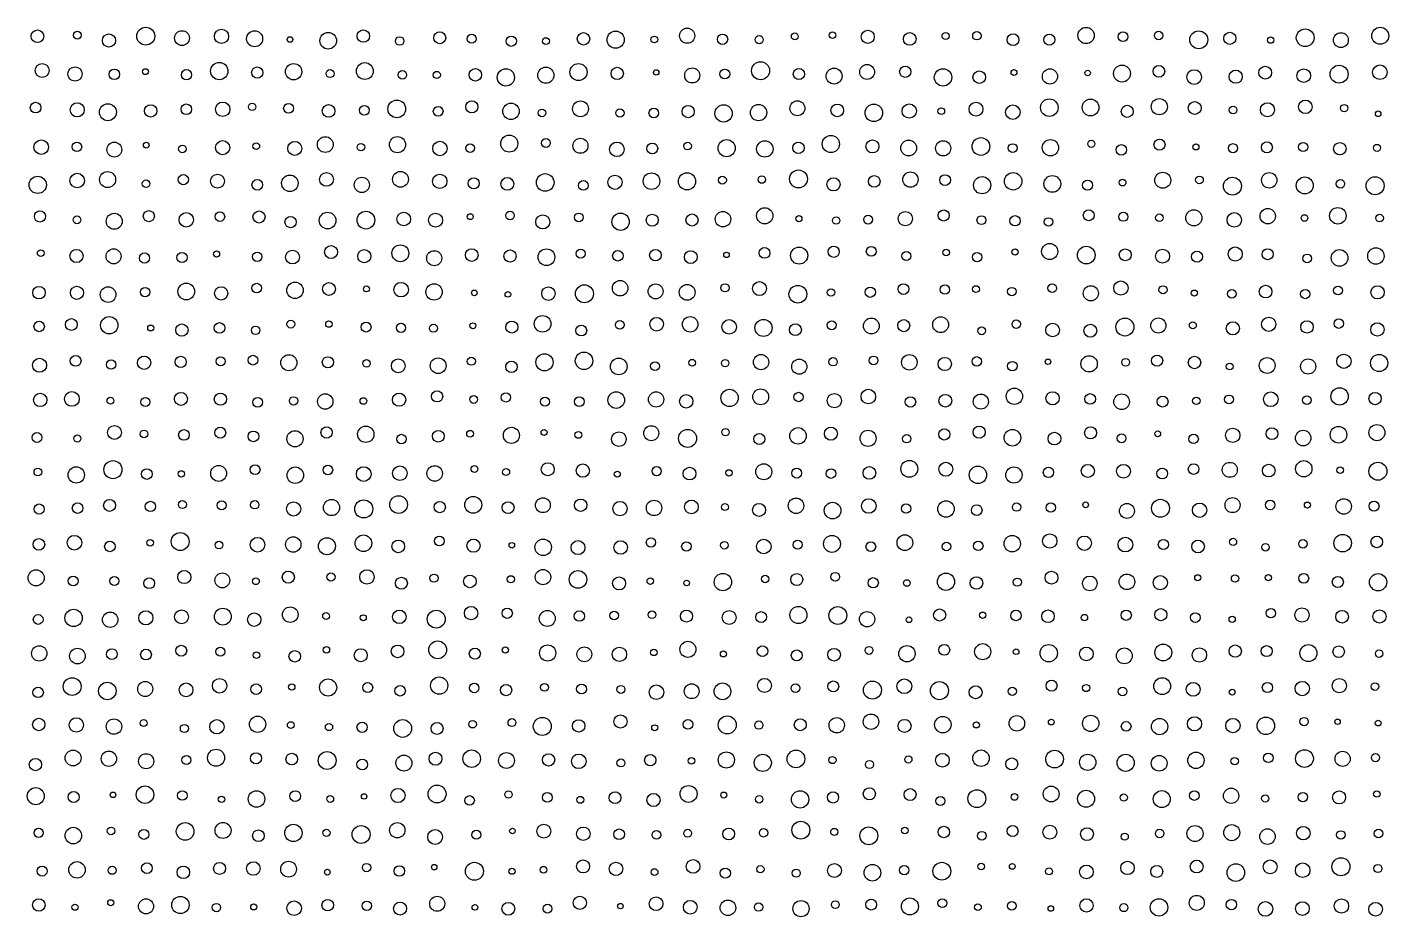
# Model space of a CAD drawing. Extents: x -295 to 305, y -195 to 205.
# Drawn here: x 155.4 to 230.6, y -44.6 to 4.6 of the extents above; entities that cross this region are included whole.
import ezdxf

# ---------------------------------------------------------------- set-up
doc = ezdxf.new("R2010")
doc.units = 0

msp = doc.modelspace()

# ---------------------------------------------------------------- linework, layer by layer
at = {"layer": 'VIA'}
for centre, radius in [((161.9247, 4.0924), 0.4964), ((191.8541, 4.1197), 0.4199), ((213.9107, 4.1311), 0.4515), ((230.1715, 4.1151), 0.4706), ((155.9394, 4.0897), 0.3503), ((158.1384, 4.1496), 0.2148), ((159.8923, 3.8535), 0.3637), ((163.9314, 3.9863), 0.4105), ((166.1129, 4.0847), 0.3934), ((167.9455, 3.953), 0.4427), ((169.9001, 3.9104), 0.1507), ((172.0113, 3.8426), 0.4605), ((173.9525, 4.0997), 0.3425), ((175.9607, 3.8265), 0.2377), ((178.1788, 4.0076), 0.3287), ((179.9442, 3.9513), 0.2455), ((182.1328, 3.8144), 0.2831), ((184.0502, 3.8228), 0.1883), ((186.1279, 3.9446), 0.3463), ((187.9017, 3.9005), 0.4732), ((190.0412, 3.9108), 0.1872), ((193.8144, 3.9212), 0.2841), ((195.8374, 3.897), 0.2256), ((197.8036, 4.081), 0.189), ((199.8875, 4.1494), 0.1789), ((201.8363, 4.0581), 0.3622), ((204.1604, 3.9396), 0.3484), ((206.1435, 4.1028), 0.1984), ((207.8697, 4.1185), 0.2308), ((209.8729, 3.8959), 0.3255), ((211.8786, 3.8995), 0.3055), ((215.9456, 4.0631), 0.2708), ((217.9197, 4.1313), 0.2322), ((220.1379, 3.8927), 0.4973), ((221.859, 3.9738), 0.3366), ((224.1158, 3.8771), 0.1767), ((226.0217, 4.0091), 0.4899), ((227.9948, 3.8761), 0.4113), ((156.1995, 2.1922), 0.3849), ((158.0155, 1.9998), 0.3971), ((160.1885, 1.9833), 0.2922), ((161.9081, 2.1304), 0.1626), ((165.9896, 2.1624), 0.4773), ((168.0916, 2.0776), 0.312), ((170.0984, 2.1288), 0.4514), ((174.0367, 2.1646), 0.465), ((180.1475, 1.9585), 0.3438), ((181.8336, 1.8132), 0.4769), ((184.0433, 1.934), 0.4476), ((185.8496, 2.1082), 0.4729), ((187.9881, 2.0331), 0.3412), ((192.1345, 1.9234), 0.4163), ((193.9369, 1.9976), 0.2714), ((195.9152, 2.1795), 0.4995), ((198.0312, 2.0018), 0.3079), ((199.978, 1.8867), 0.4378), ((201.8045, 2.1157), 0.4112), ((203.912, 2.1247), 0.3098), ((206.002, 1.8135), 0.4828), ((211.9105, 1.8676), 0.4197), ((215.8947, 2.0271), 0.4681), ((217.9316, 2.1489), 0.3227), ((223.8122, 2.0753), 0.3545), ((225.9438, 1.9098), 0.3796), ((227.8931, 1.9929), 0.498), ((230.1505, 2.1001), 0.4022), ((164.1778, 1.9627), 0.2831), ((172.1165, 2.0226), 0.2207), ((176.1121, 1.9601), 0.235), ((178.0122, 1.9475), 0.2002), ((190.1432, 2.0862), 0.1509), ((208.0056, 1.8269), 0.3494), ((209.9234, 2.086), 0.1633), ((213.9971, 2.0581), 0.1517), ((219.8841, 1.8327), 0.4068), ((222.1802, 1.854), 0.3658), ((155.8357, 0.1441), 0.2943), ((158.1347, 0.0205), 0.391), ((159.8316, -0.1121), 0.4676), ((162.1975, -0.0368), 0.3413), ((164.1683, 0.0514), 0.2928), ((166.182, 0.0513), 0.3986), ((167.8104, 0.1867), 0.2059), ((169.8182, 0.101), 0.2713), ((172.0299, -0.0405), 0.3496), ((174.0105, -0.0045), 0.2674), ((175.804, 0.0724), 0.4896), ((178.0909, -0.0624), 0.2693), ((179.9491, 0.1905), 0.3345), ((182.1166, -0.0605), 0.456), ((183.8244, -0.1497), 0.2103), ((185.9598, 0.0764), 0.4367), ((188.1367, -0.1563), 0.2275), ((190.0121, -0.158), 0.2665), ((191.9114, -0.0784), 0.3398), ((193.8695, -0.1795), 0.4778), ((195.8015, -0.1321), 0.4514), ((197.9492, 0.1062), 0.4162), ((200.1532, -0.0111), 0.349), ((202.1745, -0.1473), 0.4842), ((204.1321, -0.0483), 0.3948), ((205.9061, -0.0563), 0.1844), ((207.8249, 0.0611), 0.3841), ((209.8594, -0.1091), 0.4027), ((211.8756, 0.1422), 0.4872), ((214.1567, 0.1497), 0.4612), ((216.1846, -0.0637), 0.3342), ((217.9572, 0.1953), 0.4448), ((219.914, 0.1222), 0.3589), ((222.0342, 0.0125), 0.2128), ((223.9346, 0.0267), 0.389), ((226.0317, 0.1882), 0.3757), ((228.1724, 0.1173), 0.2023), ((230.0549, -0.1976), 0.1541), ((171.8492, -1.901), 0.4368), ((175.8403, -1.9038), 0.4475), ((182.0212, -1.8474), 0.4726), ((199.8009, -1.8687), 0.4751), ((156.1492, -2.0438), 0.4032), ((158.121, -2.0258), 0.2629), ((160.189, -2.1768), 0.4114), ((161.9521, -1.9348), 0.1592), ((163.9495, -2.1423), 0.2068), ((166.1764, -2.0702), 0.389), ((168.0354, -1.9863), 0.1861), ((170.1621, -2.1113), 0.3861), ((173.823, -2.0441), 0.2089), ((178.1851, -2.1158), 0.3986), ((179.8646, -2.1035), 0.2375), ((184.0493, -1.8143), 0.2412), ((185.9555, -1.9658), 0.4172), ((187.9689, -2.1648), 0.402), ((189.9289, -2.1159), 0.2989), ((191.877, -1.9816), 0.211), ((194.0383, -2.101), 0.4737), ((196.1504, -2.1407), 0.4536), ((198.0078, -2.0824), 0.3136), ((202.0964, -2.0008), 0.3621), ((204.1035, -2.0917), 0.4369), ((206.0064, -2.1077), 0.4211), ((208.0938, -2.0075), 0.4894), ((209.8546, -2.0982), 0.2475), ((211.94, -2.0768), 0.4516), ((214.1994, -1.8593), 0.1965), ((215.858, -2.1958), 0.2927), ((217.9686, -1.9016), 0.3065), ((219.981, -2.0294), 0.167), ((222.0314, -2.1015), 0.2525), ((223.9035, -2.0518), 0.3037), ((225.9092, -2.0391), 0.2515), ((227.9368, -2.1291), 0.3425), ((229.9924, -2.0836), 0.1961), ((155.9534, -4.1295), 0.4759), ((158.1343, -3.8917), 0.4015), ((159.8166, -3.8371), 0.444), ((164.003, -3.8405), 0.2813), ((165.8928, -3.9259), 0.3867), ((169.8931, -4.0399), 0.4567), ((171.9174, -3.8299), 0.3789), ((173.87, -4.1298), 0.4204), ((176.0088, -3.8227), 0.4391), ((178.1786, -3.9342), 0.3984), ((180.0589, -4.0405), 0.3068), ((181.9146, -4.0738), 0.3537), ((184.0075, -3.996), 0.4871), ((187.8644, -3.9848), 0.3912), ((189.8834, -3.9218), 0.4585), ((191.8473, -3.9361), 0.4745), ((193.8041, -3.8677), 0.2202), ((195.9826, -3.836), 0.207), ((198.0096, -3.802), 0.4963), ((199.9444, -4.1004), 0.3652), ((202.1971, -3.9392), 0.3227), ((204.199, -3.8382), 0.4232), ((206.1143, -3.8642), 0.297), ((208.1613, -4.1464), 0.4764), ((209.8756, -3.9289), 0.484), ((212.043, -4.0776), 0.4635), ((218.1497, -3.8731), 0.4413), ((220.1778, -3.8536), 0.2116), ((222.0006, -4.1998), 0.4976), ((224.0332, -3.8759), 0.4262), ((226.0004, -4.1604), 0.4694), ((229.8879, -4.1767), 0.4989), ((161.9445, -4.0655), 0.2111), ((168.0918, -4.1276), 0.2938), ((186.1193, -4.1612), 0.269), ((213.9918, -4.1423), 0.2799), ((215.9231, -3.9994), 0.191), ((227.9674, -4.0689), 0.2353), ((156.0747, -5.8732), 0.309), ((158.1214, -6.0619), 0.2124), ((160.1818, -6.1443), 0.4426), ((162.0952, -5.8582), 0.3056), ((164.1632, -6.0593), 0.3993), ((166.0232, -5.8837), 0.2645), ((168.1876, -5.9037), 0.3352), ((169.9346, -6.1829), 0.3133), ((171.9792, -6.1021), 0.4605), ((174.0958, -6.0785), 0.4915), ((176.1867, -6.0162), 0.3788), ((177.9471, -6.0787), 0.3881), ((179.8652, -5.8864), 0.1636), ((182.0628, -5.8167), 0.2369), ((183.8737, -6.1781), 0.3884), ((185.8713, -5.9246), 0.2401), ((188.1756, -6.1679), 0.4789), ((189.9239, -6.0835), 0.332), ((192.1247, -6.0731), 0.3338), ((193.8346, -6.0278), 0.4269), ((196.1443, -5.8392), 0.4485), ((198.0313, -6.0012), 0.1707), ((200.0928, -6.0958), 0.2012), ((201.8606, -6.0482), 0.2465), ((203.9159, -5.997), 0.3958), ((206.0361, -5.8215), 0.3072), ((208.1259, -6.0807), 0.2482), ((209.98, -6.1149), 0.2871), ((211.8297, -6.1769), 0.2344), ((214.0549, -5.8122), 0.3004), ((215.964, -5.8942), 0.2504), ((217.9663, -5.947), 0.2109), ((219.8668, -5.952), 0.4484), ((222.101, -6.0664), 0.4008), ((223.9523, -5.8582), 0.4266), ((225.987, -5.9611), 0.1837), ((227.8284, -5.8391), 0.4566), ((230.1364, -5.9646), 0.2106), ((172.1711, -7.8459), 0.3574), ((176.0013, -7.912), 0.4667), ((199.9579, -7.8295), 0.3098), ((211.8982, -7.8122), 0.4453), ((213.9201, -8.013), 0.4873), ((156.1191, -7.9031), 0.184), ((158.0963, -8.06), 0.3665), ((160.1452, -8.0797), 0.4158), ((161.8562, -8.1735), 0.2847), ((163.9292, -8.1433), 0.2819), ((165.8409, -7.9541), 0.1687), ((168.0876, -8.1052), 0.2578), ((170.0401, -8.1213), 0.3817), ((174.0052, -8.0753), 0.3643), ((177.8735, -8.1843), 0.417), ((179.9457, -8.0123), 0.3509), ((182.0628, -8.0635), 0.3372), ((184.0768, -8.1271), 0.4611), ((185.9722, -7.9292), 0.2511), ((188.0251, -8.0498), 0.2894), ((190.103, -8.0166), 0.3213), ((192.0557, -8.125), 0.3536), ((194.0305, -8.0018), 0.1522), ((196.135, -7.8917), 0.2958), ((198.0443, -8.0386), 0.4741), ((202.0308, -7.8041), 0.2724), ((203.9751, -8.0651), 0.25), ((206.1787, -7.8667), 0.1847), ((207.8853, -8.126), 0.2604), ((209.9828, -7.835), 0.1727), ((216.0735, -7.9971), 0.327), ((218.1387, -8.0705), 0.3873), ((220.044, -8.0963), 0.3074), ((222.1532, -7.9541), 0.392), ((223.9425, -7.9644), 0.3058), ((226.1313, -8.1959), 0.242), ((227.9218, -8.1686), 0.4601), ((229.9308, -8.0632), 0.4546), ((156.0229, -10.0887), 0.3434), ((158.1229, -10.0948), 0.3645), ((159.8436, -10.1969), 0.4313), ((164.1645, -10.0258), 0.4619), ((166.093, -10.1279), 0.3682), ((168.0581, -9.838), 0.267), ((170.1754, -9.9599), 0.4522), ((172.053, -9.8883), 0.3538), ((174.1269, -9.8806), 0.1664), ((176.042, -9.9239), 0.402), ((177.8654, -10.0486), 0.4529), ((184.1852, -10.1421), 0.3725), ((186.1779, -10.1515), 0.497), ((188.1504, -9.8427), 0.4295), ((190.1094, -10.0169), 0.414), ((191.854, -10.0747), 0.4371), ((193.9478, -9.8218), 0.2296), ((195.8518, -9.8655), 0.3858), ((197.9756, -10.1777), 0.491), ((201.981, -10.0671), 0.2826), ((203.8144, -9.8909), 0.2977), ((206.1039, -9.9175), 0.2623), ((207.8209, -9.8897), 0.1866), ((212.0391, -9.842), 0.243), ((214.172, -10.1235), 0.4179), ((215.8323, -9.8348), 0.3958), ((218.1631, -9.9302), 0.2243), ((223.8334, -10.0288), 0.3476), ((227.8372, -9.9668), 0.2428), ((230.0211, -10.0705), 0.368), ((161.8914, -10.0559), 0.2597), ((180.0915, -10.1013), 0.1572), ((181.9443, -10.1846), 0.1562), ((199.8063, -10.0787), 0.2053), ((209.8019, -10.0296), 0.2348), ((219.8946, -10.114), 0.1706), ((221.9707, -10.1598), 0.2386), ((226.0236, -10.1672), 0.2549), ((156.0333, -11.9581), 0.2886), ((157.8142, -11.8518), 0.3247), ((159.9059, -11.8923), 0.4812), ((162.1976, -12.0431), 0.1654), ((163.9199, -12.1556), 0.3411), ((166.002, -12.0427), 0.2953), ((168.0002, -12.1721), 0.235), ((169.9444, -11.834), 0.217), ((172.0506, -11.8278), 0.1758), ((174.1077, -11.9947), 0.2711), ((176.0375, -12.0334), 0.2537), ((177.8313, -12.0595), 0.2206), ((180.0091, -11.9185), 0.1645), ((182.1614, -11.9909), 0.3328), ((183.8652, -11.8118), 0.4587), ((186.0022, -12.1855), 0.2998), ((188.1273, -11.8656), 0.2406), ((190.1675, -11.8372), 0.3771), ((192.0199, -11.84), 0.4278), ((194.1767, -11.9825), 0.4022), ((196.0777, -12.038), 0.4739), ((197.839, -12.1379), 0.3283), ((199.8518, -11.8897), 0.2493), ((202.0364, -11.9306), 0.4381), ((203.8271, -11.913), 0.3331), ((205.8673, -11.862), 0.4374), ((208.1377, -12.1983), 0.2142), ((210.0484, -11.8325), 0.2328), ((212.0546, -12.1556), 0.3766), ((214.1439, -12.1925), 0.3582), ((216.0529, -11.9899), 0.4976), ((217.9047, -11.9071), 0.4175), ((219.8095, -11.8947), 0.1925), ((222.0241, -12.0625), 0.3623), ((224.0052, -11.8381), 0.3899), ((226.1226, -11.9863), 0.3419), ((227.8775, -11.8023), 0.2612), ((230.0122, -12.1246), 0.3686), ((169.8371, -13.9634), 0.4447), ((183.9668, -13.9402), 0.4732), ((186.1558, -13.8561), 0.4837), ((195.9401, -13.93), 0.4216), ((204.1396, -13.9431), 0.4298), ((217.8363, -13.8473), 0.308), ((228.1598, -13.8819), 0.3949), ((230.1089, -13.98), 0.4744), ((156.0559, -14.1063), 0.3858), ((158.049, -13.8611), 0.2999), ((160.0088, -14.0662), 0.2564), ((161.8355, -13.9634), 0.3688), ((163.8553, -13.9206), 0.3125), ((166.0643, -13.8869), 0.2445), ((167.8512, -13.8209), 0.2684), ((171.9965, -13.9393), 0.3099), ((174.1296, -13.9993), 0.2074), ((175.8855, -14.1379), 0.382), ((178.0878, -14.1297), 0.4362), ((179.9251, -13.882), 0.224), ((182.1436, -14.1882), 0.3151), ((188.0719, -14.1704), 0.4596), ((190.077, -14.1529), 0.2443), ((192.133, -13.9631), 0.1835), ((193.9601, -13.9899), 0.2034), ((198.0524, -14.181), 0.4195), ((199.9197, -13.9064), 0.2347), ((202.1618, -13.8367), 0.2434), ((206.0936, -14.0343), 0.3661), ((207.8638, -13.8871), 0.26), ((209.8296, -14.1517), 0.2644), ((211.8005, -13.9113), 0.1518), ((214.0786, -14.0246), 0.4512), ((216.0937, -13.9389), 0.2141), ((219.9026, -13.9498), 0.3433), ((221.8479, -14.1733), 0.1886), ((223.9198, -14.1133), 0.4381), ((226.1828, -14.1718), 0.4185), ((156.0926, -16.0217), 0.3693), ((157.8405, -15.9652), 0.4095), ((163.8712, -15.9619), 0.3579), ((166.0522, -15.979), 0.3379), ((171.8487, -16.1067), 0.4255), ((175.9295, -16.0082), 0.3661), ((178.0329, -15.8253), 0.3091), ((180.052, -15.9953), 0.2156), ((181.833, -15.8805), 0.2565), ((187.9367, -16.0262), 0.4607), ((190.1382, -15.9945), 0.4224), ((191.8014, -16.0976), 0.3703), ((194.1997, -15.9102), 0.4762), ((195.9228, -15.8528), 0.438), ((198.0111, -15.8588), 0.26), ((199.9916, -16.0599), 0.3978), ((201.869, -15.8356), 0.4025), ((206.128, -16.0674), 0.3508), ((208.093, -16.1131), 0.4174), ((209.9473, -15.8172), 0.4506), ((212.0597, -15.9308), 0.3669), ((214.1378, -15.9677), 0.2944), ((215.8745, -16.122), 0.4329), ((221.8097, -15.9936), 0.2441), ((224.1207, -15.9846), 0.4045), ((226.1171, -16.0324), 0.2367), ((227.925, -15.8281), 0.4785), ((229.8851, -15.9448), 0.3423), ((159.9731, -16.0632), 0.1904), ((161.9047, -16.134), 0.2435), ((168.1115, -16.1552), 0.2649), ((170.0987, -16.0768), 0.2347), ((173.956, -16.0796), 0.1834), ((183.9993, -16.1176), 0.2521), ((185.8996, -16.1138), 0.2682), ((204.1993, -16.1311), 0.29), ((218.1371, -16.1118), 0.301), ((220.003, -16.0687), 0.2063), ((155.9095, -18.0984), 0.2728), ((158.1464, -18.1553), 0.1956), ((160.1965, -17.8175), 0.3839), ((161.8306, -17.9005), 0.2122), ((164.0359, -17.9563), 0.2952), ((166.042, -17.8307), 0.3019), ((167.8769, -18.0353), 0.2961), ((170.1743, -18.171), 0.4492), ((171.9228, -17.8221), 0.3153), ((174.0902, -17.9207), 0.4528), ((176.0616, -18.186), 0.2632), ((178.0979, -18.0295), 0.3225), ((179.8534, -17.892), 0.1875), ((182.1379, -17.9789), 0.445), ((183.9443, -17.8203), 0.1655), ((185.8416, -17.9521), 0.1897), ((188.0802, -18.1911), 0.4067), ((189.871, -17.8597), 0.4148), ((191.8755, -18.15), 0.4991), ((193.9715, -17.8004), 0.2007), ((195.8418, -18.1784), 0.3066), ((197.9852, -18.0071), 0.455), ((199.8047, -17.8877), 0.3622), ((201.8582, -18.1452), 0.4457), ((203.99, -18.1634), 0.2352), ((206.0725, -17.9289), 0.3088), ((207.9955, -17.8013), 0.3379), ((209.8353, -18.1113), 0.4613), ((212.1615, -18.1584), 0.3523), ((214.1558, -17.8413), 0.3316), ((215.8712, -18.1459), 0.2437), ((217.8721, -17.893), 0.1595), ((219.8548, -18.1731), 0.2603), ((222.0172, -17.9784), 0.3992), ((224.1819, -17.8848), 0.3253), ((225.9095, -18.1306), 0.4293), ((227.8613, -17.948), 0.4586), ((229.9859, -17.8293), 0.4456), ((160.1121, -19.8761), 0.499), ((184.1505, -19.8533), 0.3605), ((186.0884, -19.928), 0.3649), ((196.0906, -19.9929), 0.4409), ((204.1366, -19.8321), 0.4678), ((206.153, -19.8554), 0.3841), ((219.8542, -19.8446), 0.2953), ((221.8549, -19.8863), 0.4139), ((225.946, -19.8294), 0.4513), ((230.0415, -19.9616), 0.497), ((155.9618, -20.0097), 0.2142), ((158.0849, -20.1718), 0.4516), ((161.9824, -20.1195), 0.2939), ((163.8903, -20.1096), 0.174), ((165.9548, -20.0826), 0.441), ((167.9697, -19.8762), 0.2738), ((170.1915, -20.184), 0.457), ((171.9956, -19.8955), 0.2637), ((173.9769, -20.1217), 0.4095), ((175.9761, -20.0729), 0.4012), ((177.8958, -20.0888), 0.4303), ((180.0936, -19.8395), 0.1852), ((181.8464, -20.009), 0.1941), ((187.9916, -20.124), 0.1648), ((190.1698, -19.9603), 0.2555), ((191.9862, -20.0938), 0.3534), ((194.1649, -20.0531), 0.1745), ((197.909, -20.0705), 0.2737), ((199.8076, -20.092), 0.2668), ((201.9318, -20.0581), 0.3473), ((207.9281, -20.1646), 0.4832), ((209.9175, -20.1745), 0.4487), ((211.8294, -20.0252), 0.2859), ((214.0046, -19.9492), 0.3606), ((215.9774, -19.9627), 0.3804), ((218.1172, -20.0917), 0.2983), ((224.0076, -19.9289), 0.3534), ((227.9572, -19.9065), 0.1849), ((156.0362, -22.056), 0.2805), ((158.1576, -22.0029), 0.2929), ((159.9278, -21.8525), 0.331), ((162.1813, -21.9109), 0.2838), ((163.9499, -21.8044), 0.2218), ((166.1212, -21.8457), 0.2485), ((167.9528, -21.8199), 0.2319), ((170.0968, -22.0461), 0.3933), ((172.1944, -21.9716), 0.4487), ((173.9747, -22.0494), 0.4998), ((175.9018, -21.8116), 0.4892), ((178.1769, -21.9441), 0.3157), ((180.0296, -21.822), 0.4675), ((181.9575, -21.9766), 0.3274), ((183.879, -21.8418), 0.4096), ((185.9684, -21.8434), 0.3427), ((188.144, -22.0298), 0.3972), ((190.025, -21.9941), 0.426), ((192.0913, -21.9409), 0.38), ((193.9432, -21.9435), 0.1883), ((195.8301, -22.102), 0.3575), ((197.8755, -21.8734), 0.4286), ((199.8967, -22.1386), 0.4591), ((201.898, -21.8847), 0.403), ((203.9609, -22.0251), 0.26), ((206.1645, -22.0498), 0.4563), ((207.8643, -22.1124), 0.2948), ((210.0688, -21.946), 0.2321), ((211.9582, -21.9721), 0.2625), ((213.8837, -21.8219), 0.1577), ((216.1691, -22.16), 0.4155), ((218.0209, -22.0122), 0.4953), ((220.1831, -22.1183), 0.3969), ((222.0047, -21.839), 0.4153), ((224.0851, -21.8284), 0.263), ((226.1424, -21.8364), 0.166), ((228.1511, -21.9098), 0.4282), ((229.8264, -21.8946), 0.2766), ((156.0172, -24.0095), 0.3212), ((157.9842, -23.9173), 0.4044), ((159.9399, -24.1239), 0.2907), ((162.1711, -23.9191), 0.1818), ((163.8283, -23.8525), 0.4958), ((165.9747, -24.0472), 0.2119), ((168.1069, -24.028), 0.4044), ((170.0795, -24.0157), 0.4254), ((171.9423, -24.1086), 0.4695), ((173.9561, -23.9456), 0.4581), ((175.8849, -24.1218), 0.3533), ((178.1565, -23.8233), 0.2666), ((180.0458, -24.0806), 0.3643), ((182.1632, -24.0594), 0.156), ((183.8954, -24.1708), 0.4562), ((185.821, -24.189), 0.3863), ((188.1759, -24.1798), 0.3757), ((189.852, -23.9013), 0.255), ((191.8117, -24.1223), 0.2607), ((193.9162, -24.0575), 0.2111), ((196.0895, -24.1261), 0.4034), ((197.9641, -24.0254), 0.2469), ((199.8621, -23.9824), 0.4664), ((202.0082, -24.14), 0.2685), ((203.8915, -23.9155), 0.4348), ((206.1928, -24.1241), 0.2396), ((207.9482, -24.0917), 0.2627), ((209.828, -23.9707), 0.455), ((211.9012, -23.8226), 0.3954), ((213.8143, -23.9434), 0.3957), ((216.0792, -24.0196), 0.4054), ((218.1812, -24.0164), 0.2785), ((220.0983, -24.1259), 0.3506), ((222.0363, -23.8698), 0.1964), ((223.8277, -24.1679), 0.2097), ((225.8957, -23.9761), 0.2344), ((228.09, -23.9429), 0.485), ((229.9788, -23.8725), 0.3205), ((155.8647, -25.8601), 0.4466), ((164.0561, -25.8134), 0.3643), ((166.1588, -26.0005), 0.41), ((169.8064, -25.8232), 0.3329), ((172.1654, -25.8144), 0.226), ((174.1524, -25.8096), 0.3996), ((183.8862, -25.8201), 0.4243), ((185.8211, -25.9473), 0.4878), ((200.0402, -25.8007), 0.2454), ((211.994, -25.8513), 0.3561), ((157.9134, -26.0333), 0.2715), ((160.1875, -26.032), 0.2468), ((162.1171, -26.1593), 0.298), ((168.0159, -26.0461), 0.1871), ((176.0587, -26.155), 0.3302), ((177.8629, -25.8777), 0.2245), ((179.8429, -26.0543), 0.3487), ((182.1114, -25.9398), 0.2011), ((188.0951, -26.1669), 0.3591), ((189.8183, -26.0471), 0.18), ((191.8281, -26.1459), 0.1563), ((193.8293, -26.092), 0.4813), ((196.1654, -25.9215), 0.205), ((197.9166, -25.9528), 0.331), ((202.1415, -26.1302), 0.2826), ((203.9964, -26.1436), 0.1838), ((206.1623, -26.0747), 0.4763), ((207.8484, -26.1443), 0.3477), ((210.1057, -26.0974), 0.2283), ((214.1165, -26.1686), 0.4087), ((216.1659, -26.0794), 0.432), ((218.011, -26.1292), 0.3929), ((220.0811, -25.8544), 0.1675), ((222.1429, -25.8954), 0.2024), ((223.99, -25.8432), 0.1731), ((225.9423, -25.8885), 0.2724), ((227.8286, -26.0893), 0.3067), ((230.0525, -26.1012), 0.4771), ((157.9359, -28.0781), 0.48), ((159.9603, -28.1768), 0.426), ((161.931, -28.0713), 0.3919), ((163.9057, -28.0141), 0.3831), ((166.1876, -28.0038), 0.4667), ((167.9235, -28.1717), 0.3688), ((169.915, -27.8939), 0.43), ((171.8933, -27.9703), 0.1869), ((175.9457, -28.0135), 0.3731), ((177.9849, -28.1441), 0.4968), ((179.909, -27.8099), 0.3711), ((181.9056, -27.8152), 0.2854), ((184.1224, -28.1048), 0.44), ((185.8953, -27.9719), 0.2876), ((187.8188, -27.9412), 0.2398), ((189.9142, -27.8987), 0.2134), ((191.8213, -27.9727), 0.3351), ((194.1744, -28.0536), 0.3843), ((195.9435, -28.0281), 0.299), ((198.0047, -27.9137), 0.4736), ((200.1859, -27.9419), 0.4935), ((201.802, -28.1456), 0.4246), ((205.8127, -27.9123), 0.3349), ((208.1895, -27.9256), 0.1773), ((210.034, -27.9398), 0.29), ((211.8036, -27.9824), 0.3465), ((216.1284, -27.9267), 0.2846), ((218.0406, -27.8943), 0.3363), ((219.946, -28.0547), 0.269), ((224.129, -27.8162), 0.2588), ((225.8425, -27.9127), 0.3962), ((228.0608, -28.0088), 0.3509), ((230.1292, -27.9991), 0.3628), ((155.9776, -28.1611), 0.2702), ((173.9501, -28.068), 0.1673), ((204.1217, -28.1767), 0.1553), ((213.8202, -28.0554), 0.1748), ((221.9847, -28.1572), 0.175), ((178.0631, -29.8414), 0.4919), ((156.0366, -30.0383), 0.4245), ((158.1484, -30.1856), 0.4304), ((160.0532, -30.0756), 0.2954), ((161.9377, -30.1031), 0.2983), ((163.8911, -29.8878), 0.3001), ((166.0536, -29.9392), 0.249), ((168.044, -30.136), 0.1844), ((170.1615, -30.1997), 0.3184), ((171.9122, -29.8378), 0.1798), ((173.8092, -30.138), 0.3614), ((175.8451, -29.9272), 0.3493), ((180.118, -30.0521), 0.307), ((181.807, -29.8469), 0.1738), ((184.1439, -30.0167), 0.4478), ((186.1726, -30.0872), 0.4114), ((188.1121, -30.088), 0.3962), ((190.0131, -29.9832), 0.1777), ((191.8958, -29.8127), 0.4437), ((193.8607, -30.0666), 0.1666), ((196.0204, -29.9135), 0.2924), ((197.9115, -30.146), 0.3005), ((199.9757, -30.1125), 0.3512), ((201.9088, -29.8731), 0.2183), ((204.0085, -30.0562), 0.4515), ((206.0702, -29.8389), 0.3019), ((208.1941, -29.9436), 0.4451), ((210.0414, -29.9422), 0.1556), ((211.8432, -30.0247), 0.4795), ((213.9269, -30.0665), 0.3795), ((216.0248, -30.1738), 0.4359), ((218.1756, -29.9889), 0.4648), ((220.1726, -30.1247), 0.3978), ((222.1521, -29.9107), 0.3409), ((223.891, -29.9106), 0.3046), ((226.1991, -30.023), 0.4709), ((227.8731, -29.9432), 0.3186), ((230.1088, -30.0507), 0.2071), ((157.856, -31.8722), 0.4919), ((161.8952, -32.0037), 0.417), ((166.0103, -31.8269), 0.4005), ((172.0051, -31.9201), 0.4743), ((178.1459, -31.8183), 0.478), ((196.1327, -31.8088), 0.3866), ((199.9294, -31.862), 0.3029), ((202.0966, -32.0661), 0.4963), ((203.8572, -31.8529), 0.4095), ((205.8023, -32.0965), 0.4996), ((212.0003, -31.8251), 0.3054), ((218.1126, -31.8446), 0.4655), ((225.859, -31.9792), 0.3954), ((227.9075, -31.8231), 0.3951), ((155.9743, -32.1944), 0.2896), ((159.8033, -32.1169), 0.4851), ((164.1526, -32.0535), 0.3797), ((168.0315, -32.0163), 0.2933), ((169.997, -31.8937), 0.1784), ((174.1948, -31.9247), 0.2764), ((175.9861, -32.1056), 0.2898), ((180.0855, -31.949), 0.2618), ((181.8442, -32.0664), 0.3124), ((183.9699, -31.914), 0.2188), ((186.016, -32.0061), 0.2739), ((188.1932, -32.032), 0.2232), ((190.1588, -32.1859), 0.4027), ((192.1041, -32.1278), 0.4108), ((193.8048, -32.137), 0.4639), ((197.8374, -31.9614), 0.2383), ((207.8019, -32.1875), 0.3589), ((209.8302, -32.1354), 0.2254), ((213.9154, -31.9529), 0.1988), ((215.9288, -32.1421), 0.2386), ((219.8318, -32.0251), 0.382), ((221.9885, -32.1816), 0.1619), ((223.9338, -31.9217), 0.2817), ((229.8745, -31.872), 0.212), ((156.01, -33.97), 0.3429), ((158.0895, -33.9937), 0.3974), ((160.1674, -34.0841), 0.4273), ((161.8128, -33.8906), 0.1936), ((165.8558, -34.0927), 0.3964), ((168.1061, -33.9584), 0.4506), ((169.9416, -33.9997), 0.1861), ((173.887, -34.1239), 0.2838), ((176.1277, -34.186), 0.4932), ((178.0311, -34.1883), 0.3306), ((179.9953, -33.954), 0.2069), ((182.1712, -33.8612), 0.2199), ((183.8472, -34.0728), 0.4979), ((185.8588, -34.0482), 0.3429), ((188.1681, -33.8018), 0.3646), ((191.9013, -33.9622), 0.2632), ((194.0713, -33.991), 0.4999), ((195.8159, -34.0031), 0.2281), ((198.1064, -33.9843), 0.329), ((200.1219, -34.0103), 0.4252), ((202.0191, -33.8144), 0.4263), ((203.8772, -34.0488), 0.3621), ((205.9893, -33.9768), 0.4534), ((207.8465, -33.9897), 0.1722), ((210.0815, -33.9055), 0.431), ((211.9824, -33.8349), 0.1598), ((214.1675, -33.9062), 0.4516), ((216.1244, -34.076), 0.2679), ((217.9728, -34.0831), 0.449), ((219.9023, -33.9319), 0.3947), ((222.0259, -34.0275), 0.3955), ((223.8475, -34.0409), 0.4817), ((225.9618, -33.8067), 0.2327), ((227.8123, -33.8191), 0.1504), ((230.0548, -33.891), 0.1594), ((164.0634, -34.192), 0.2262), ((172.0559, -34.1088), 0.2008), ((190.0623, -34.1496), 0.1663), ((165.8137, -35.8061), 0.4717), ((179.945, -35.8605), 0.4857), ((208.1016, -35.8312), 0.4553), ((225.982, -35.8529), 0.4903), ((155.8254, -36.1874), 0.3415), ((157.9086, -35.8216), 0.4393), ((159.8856, -35.8599), 0.4225), ((161.9486, -35.9987), 0.416), ((164.1736, -35.9353), 0.2487), ((168.0218, -35.8354), 0.3088), ((169.9955, -35.883), 0.3244), ((171.9507, -35.9597), 0.4951), ((173.8941, -36.1798), 0.2967), ((176.1955, -36.1015), 0.4403), ((177.9432, -35.8626), 0.3579), ((181.8651, -35.9589), 0.4373), ((184.1946, -35.9259), 0.3435), ((185.8637, -36.0053), 0.4032), ((188.1945, -36.0934), 0.2211), ((189.8162, -35.9421), 0.3147), ((192.0967, -35.9769), 0.1793), ((194.0212, -35.9287), 0.4482), ((196.0344, -36.0922), 0.4743), ((197.868, -35.8725), 0.4882), ((199.8864, -35.9348), 0.1982), ((201.9371, -36.1801), 0.226), ((204.0854, -35.8987), 0.199), ((205.9666, -35.9422), 0.377), ((209.8008, -36.15), 0.3325), ((212.1662, -35.883), 0.4902), ((214.0003, -36.0603), 0.4497), ((216.0963, -36.0899), 0.4738), ((217.9518, -36.1126), 0.4358), ((219.9817, -35.9499), 0.4532), ((222.1215, -35.9978), 0.2062), ((223.9843, -35.8132), 0.2612), ((228.0905, -35.8689), 0.4199), ((229.9073, -35.8017), 0.2264), ((155.8446, -37.9322), 0.4719), ((161.8808, -37.8491), 0.4847), ((163.9473, -37.8954), 0.2636), ((168.0466, -38.0865), 0.4575), ((170.1876, -37.9292), 0.3005), ((175.8679, -37.8959), 0.3916), ((178.0298, -37.8136), 0.4947), ((191.9332, -37.809), 0.4673), ((198.101, -38.1089), 0.4791), ((201.9291, -37.8038), 0.3356), ((204.1796, -37.8457), 0.3308), ((207.8709, -38.0687), 0.4965), ((211.9811, -37.8112), 0.4367), ((213.9079, -38.0768), 0.4707), ((218.0919, -38.0944), 0.4691), ((219.8934, -37.8989), 0.2646), ((221.9273, -37.9113), 0.424), ((229.9851, -37.8116), 0.179), ((157.9432, -37.9777), 0.3064), ((160.1124, -37.8586), 0.1523), ((166.1112, -38.1063), 0.1779), ((172.1249, -38.085), 0.1878), ((173.995, -37.9466), 0.1501), ((179.8264, -38.1672), 0.2656), ((181.9739, -37.8415), 0.2046), ((184.1204, -38.0023), 0.2703), ((185.948, -38.1343), 0.1926), ((187.8696, -38.0187), 0.3256), ((189.9929, -38.145), 0.3624), ((193.8822, -37.8713), 0.1655), ((195.8345, -38.1049), 0.2073), ((199.9209, -38.001), 0.3098), ((205.8516, -38.1969), 0.2534), ((209.9536, -37.9742), 0.1848), ((215.9943, -38.0068), 0.196), ((223.8143, -38.0563), 0.201), ((225.8973, -37.983), 0.2594), ((227.8936, -38.0019), 0.361), ((156.0035, -39.9599), 0.2557), ((157.9206, -40.1118), 0.4585), ((160.0108, -39.8518), 0.2116), ((161.8232, -40.0461), 0.2749), ((164.101, -39.8817), 0.4865), ((166.1968, -39.8295), 0.4416), ((168.1548, -40.1217), 0.3242), ((170.0874, -39.9656), 0.4804), ((171.913, -39.9623), 0.1983), ((173.8296, -40.048), 0.4946), ((175.8322, -39.8169), 0.4231), ((177.9227, -40.1895), 0.4084), ((180.1974, -40.0662), 0.2464), ((182.1953, -39.857), 0.1524), ((183.93, -39.8676), 0.3829), ((186.1131, -40.0109), 0.3736), ((188.0943, -40.0399), 0.2927), ((190.1563, -40.0666), 0.2425), ((191.8856, -39.9817), 0.2167), ((194.1526, -40.0199), 0.3261), ((196.0827, -39.9528), 0.2368), ((198.1386, -39.8082), 0.4947), ((199.9903, -39.9109), 0.2002), ((201.8969, -40.1221), 0.4938), ((203.8946, -39.8262), 0.1824), ((206.0468, -39.9143), 0.3187), ((208.1448, -40.1178), 0.2399), ((209.8465, -39.86), 0.3035), ((211.907, -39.9227), 0.3874), ((213.9552, -40.0323), 0.3548), ((217.9758, -39.9993), 0.2364), ((219.9314, -40.0007), 0.4437), ((221.9629, -39.9494), 0.4436), ((223.9381, -40.1676), 0.4293), ((225.9183, -39.9784), 0.3734), ((227.9957, -40.076), 0.2355), ((230.0774, -39.9984), 0.2374), ((216.0482, -40.1733), 0.196), ((227.999, -41.8337), 0.4994), ((156.1957, -42.0783), 0.2739), ((158.1245, -42.0054), 0.4555), ((160.0663, -42.0301), 0.2235), ((161.9895, -41.9122), 0.298), ((164.0022, -42.1418), 0.3481), ((166.0076, -41.927), 0.3342), ((167.8745, -41.933), 0.3758), ((169.821, -41.966), 0.4367), ((171.9622, -42.1344), 0.158), ((174.1323, -41.8798), 0.2275), ((175.9429, -42.0713), 0.293), ((177.8722, -41.857), 0.1515), ((180.0946, -42.085), 0.4952), ((182.1686, -42.0817), 0.1713), ((183.9144, -42.0012), 0.1864), ((186.1, -41.815), 0.3614), ((187.9204, -41.9532), 0.3713), ((190.0542, -42.129), 0.1869), ((192.1795, -41.8185), 0.3797), ((193.9645, -42.1911), 0.2837), ((195.9038, -41.9742), 0.2), ((197.885, -42.1896), 0.2252), ((199.9967, -42.0449), 0.3827), ((202.0962, -42.166), 0.4597), ((203.8554, -42.0195), 0.2556), ((205.9343, -42.0812), 0.4916), ((208.1109, -41.8175), 0.1824), ((209.8307, -41.8146), 0.1603), ((211.8636, -42.0906), 0.1923), ((213.929, -42.1168), 0.3784), ((216.1995, -41.8982), 0.3736), ((217.8163, -42.0934), 0.333), ((220.0239, -41.8241), 0.354), ((222.1856, -42.1572), 0.4861), ((224.0815, -41.8447), 0.3837), ((225.8823, -42.0258), 0.4028), ((230.0391, -41.9324), 0.2231), ((156.0123, -43.9526), 0.3445), ((161.9402, -44.0247), 0.4164), ((163.8413, -43.9506), 0.4781), ((171.9841, -43.9613), 0.3197), ((178.0375, -43.8811), 0.4156), ((185.9247, -43.8313), 0.3669), ((190.1366, -43.8834), 0.3764), ((202.0291, -43.9289), 0.3008), ((204.168, -44.0264), 0.4691), ((205.9604, -43.8503), 0.2418), ((213.9316, -43.9726), 0.3678), ((217.941, -44.0825), 0.4822), ((220.0271, -43.8337), 0.418), ((221.9432, -43.9265), 0.287), ((228.0267, -44.0049), 0.396), ((158.0124, -44.0707), 0.1689), ((159.9906, -43.8263), 0.1689), ((165.8291, -44.0963), 0.2352), ((167.8938, -44.056), 0.1683), ((170.1258, -44.1274), 0.4051), ((174.1466, -43.9941), 0.2632), ((175.9854, -44.1468), 0.3575), ((180.1217, -44.0797), 0.157), ((181.9666, -44.1577), 0.3553), ((184.136, -44.1547), 0.2453), ((188.165, -44.0107), 0.1522), ((192.0251, -44.0766), 0.3813), ((194.108, -44.1057), 0.4293), ((195.8022, -44.0663), 0.2325), ((198.1486, -44.152), 0.449), ((200.0468, -43.9299), 0.214), ((207.9273, -44.0712), 0.1879), ((209.8049, -43.9923), 0.2403), ((211.9572, -44.1417), 0.1534), ((215.9962, -44.0969), 0.2211), ((223.8259, -44.1667), 0.406), ((225.8668, -44.1479), 0.379), ((229.9102, -44.1818), 0.3793)]:
    msp.add_circle(centre, radius, dxfattribs=at)

doc.saveas('drawing.dxf')
